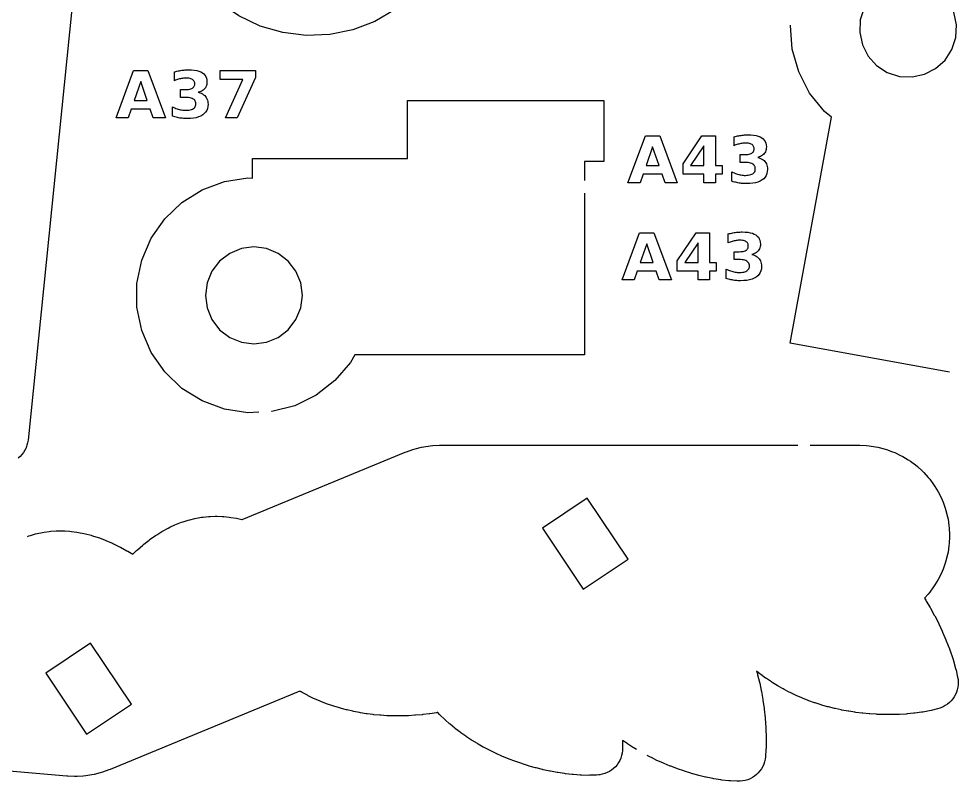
# Model space of a CAD drawing. Header units: millimetres. Extents: x 3 to 297, y 5 to 295.
# Drawn here: x 59.85 to 108.38, y 8.9 to 48.29 of the extents above; entities that cross this region are included whole.
import ezdxf

# ---------------------------------------------------------------- set-up
doc = ezdxf.new("R2010")
doc.units = ezdxf.units.MM
doc.layers.add('CUT', color=1, linetype='CONTINUOUS')
doc.layers.add('ENGRAVE', color=5, linetype='CONTINUOUS')

msp = doc.modelspace()

# ---------------------------------------------------------------- linework, layer by layer
at = {"layer": 'CUT', "color": 1}
for points in [[(63.9299, 62.0633), (60.3307, 26.5209), (60.3103, 26.387), (60.2763, 26.2541), (60.2292, 26.1252), (60.1694, 26.0017), (60.0977, 25.8847), (60.0146, 25.7754), (59.9211, 25.675), (59.818, 25.5844)], [(81.3405, 50.8991), (81.056, 50.4492), (80.2476, 49.5367), (79.3032, 48.7657), (78.2475, 48.1561), (77.1076, 47.7238), (75.9131, 47.48), (74.695, 47.4309), (73.4848, 47.5778), (72.3138, 47.917), (71.2124, 48.4396), (70.2091, 49.1322), (69.3298, 49.9767), (68.5975, 50.9513), (68.0309, 52.0308), (67.6449, 53.1871), (67.4493, 54.3904), (67.4493, 55.6096), (67.6449, 56.8129), (68.0309, 57.9692), (68.2511, 58.3887)], [(103.5216, 48.8525), (103.3214, 48.2297), (103.2891, 47.5763), (103.4271, 46.9368), (103.726, 46.3548), (104.1652, 45.87), (104.715, 45.5153), (105.3378, 45.3151), (105.9913, 45.2829), (105.9913, 45.2829), (106.6308, 45.4209), (107.2127, 45.7197), (107.6976, 46.159), (108.0522, 46.7088), (108.2524, 47.3316), (108.2846, 47.985), (108.1466, 48.6245)], [(107.9211, 30.0361), (99.7021, 31.533), (101.8288, 43.2098), (101.4789, 43.4968), (100.7047, 44.4516), (100.1386, 45.5428), (99.8038, 46.7256), (99.7139, 47.9516), (99.716, 47.9679)], [(72.2544, 27.9609), (71.6923, 27.9324), (70.4772, 28.1186), (69.3244, 28.5455), (68.2812, 29.1957), (67.3903, 30.0427), (66.688, 31.0516), (66.2032, 32.1813), (65.9558, 33.3854), (65.9558, 34.6146), (66.2032, 35.8187), (66.688, 36.9484), (67.3903, 37.9573), (68.2812, 38.8043), (69.3244, 39.4545), (70.4772, 39.8814), (71.6923, 40.0676), (71.925, 40.0558), (71.925, 41.075), (79.925, 41.075), (79.925, 44.075), (90.075, 44.075), (90.075, 40.925), (89.075, 40.925), (89.075, 39.9291)], [(89.075, 39.2791), (89.075, 30.925), (77.2061, 30.925), (76.9865, 30.5293), (76.1857, 29.5966), (75.2137, 28.8442), (74.11, 28.3028), (72.92, 27.9947), (72.9036, 27.9938)], [(60.312, 21.5516), (60.3754, 21.5743), (60.4605, 21.6015), (60.7215, 21.6754), (60.8103, 21.6974), (61.0704, 21.7522), (61.1617, 21.7681), (61.4221, 21.8044), (61.5145, 21.814), (61.7766, 21.8321), (61.8685, 21.8352), (62.1337, 21.8352), (62.2237, 21.8322), (62.4934, 21.8141), (62.5801, 21.8054), (62.8553, 21.7687), (62.9378, 21.7551), (63.2193, 21.6995), (63.2967, 21.6818), (63.5851, 21.6068), (63.6571, 21.586), (63.9525, 21.4912), (64.0189, 21.468), (64.3215, 21.353), (64.3822, 21.3282), (64.6917, 21.193), (64.7472, 21.1672), (65.0633, 21.0115), (65.1138, 20.9852), (65.4361, 20.809), (65.4822, 20.7826), (65.7418, 20.6269), (65.9421, 20.8186), (65.9887, 20.8611), (66.2633, 21.1001), (66.3146, 21.1426), (66.5873, 21.3571), (66.6438, 21.3992), (66.9141, 21.5896), (66.9764, 21.6309), (67.244, 21.7979), (67.312, 21.8376), (67.5769, 21.982), (67.6508, 22.0193), (67.913, 22.1419), (67.9924, 22.1759), (68.2525, 22.2775), (68.3367, 22.3072), (68.5954, 22.3888), (68.6836, 22.4134), (68.9419, 22.4759), (69.0327, 22.4945), (69.2919, 22.5384), (69.384, 22.5508), (69.6454, 22.5766), (69.7372, 22.5825), (70.0024, 22.5904), (70.0924, 22.59), (70.3625, 22.5798), (70.4494, 22.5737), (70.7256, 22.5452), (70.8084, 22.5341), (71.0914, 22.4868), (71.1694, 22.4714), (71.3682, 22.426), (71.3792, 22.424), (71.3899, 22.4278), (79.814, 25.8966), (79.875, 25.9199), (80.2109, 26.0394), (80.3359, 26.0771), (80.6519, 26.1558), (80.7799, 26.1812), (81.1021, 26.2287), (81.232, 26.2414), (81.5881, 26.2588), (81.6534, 26.2604), (100.0883, 26.2604)], [(100.7383, 26.2604), (103.2249, 26.2604), (103.2905, 26.2588), (103.6485, 26.2412), (103.7791, 26.2283), (104.1029, 26.1803), (104.2317, 26.1547), (104.5492, 26.0751), (104.6748, 26.037), (104.9831, 25.9267), (105.1043, 25.8765), (105.4003, 25.7365), (105.516, 25.6747), (105.7968, 25.5064), (105.906, 25.4334), (106.1689, 25.2384), (106.2704, 25.1552), (106.513, 24.9353), (106.6058, 24.8425), (106.8256, 24.5999), (106.9089, 24.4985), (107.1039, 24.2355), (107.1768, 24.1264), (107.3451, 23.8456), (107.407, 23.7298), (107.547, 23.4339), (107.5972, 23.3126), (107.7075, 23.0044), (107.7456, 22.8788), (107.8252, 22.5612), (107.8508, 22.4325), (107.8988, 22.1086), (107.9117, 21.978), (107.9277, 21.651), (107.9277, 21.5198), (107.9117, 21.1928), (107.8988, 21.0621), (107.8508, 20.7383), (107.8252, 20.6096), (107.7456, 20.292), (107.7075, 20.1664), (107.5972, 19.8582), (107.547, 19.7369), (107.407, 19.441), (107.3451, 19.3252), (107.1768, 19.0444), (107.1039, 18.9353), (106.9089, 18.6723), (106.8256, 18.5709), (106.6313, 18.3564), (106.7018, 18.2491), (106.7301, 18.2041), (106.9271, 17.8765), (106.952, 17.8333), (107.1439, 17.4856), (107.166, 17.4438), (107.3523, 17.0763), (107.3721, 17.0354), (107.5519, 16.6484), (107.5702, 16.6074), (107.7425, 16.2012), (107.7598, 16.1584), (107.9232, 15.7333), (107.9403, 15.6859), (108.092, 15.242), (108.1103, 15.1842), (108.2447, 14.7232), (108.2662, 14.6396), (108.3458, 14.2824), (108.368, 14.1539), (108.3779, 14.022), (108.3751, 13.8898), (108.3596, 13.7584), (108.3316, 13.6292), (108.2912, 13.5033), (108.239, 13.3818), (108.1753, 13.2659), (108.1008, 13.1566), (108.0161, 13.055), (107.9221, 12.962), (107.8196, 12.8785), (107.7095, 12.8052), (107.5929, 12.7428), (107.4725, 12.6926), (107.4343, 12.6788), (107.3104, 12.6407), (106.981, 12.5566), (106.897, 12.5381), (106.553, 12.4734), (106.4878, 12.4628), (106.1395, 12.4151), (106.0847, 12.4087), (105.7361, 12.3755), (105.6876, 12.3717), (105.3405, 12.3513), (105.2961, 12.3494), (104.9516, 12.3407), (104.9096, 12.3402), (104.5684, 12.3423), (104.528, 12.3431), (104.1905, 12.3553), (104.151, 12.3573), (103.8175, 12.3793), (103.7784, 12.3824), (103.4492, 12.4138), (103.4103, 12.4181), (103.0855, 12.4587), (103.0464, 12.4641), (102.7262, 12.5138), (102.6869, 12.5205), (102.3714, 12.5791), (102.3316, 12.5871), (102.021, 12.6547), (101.9807, 12.6641), (101.6749, 12.7405), (101.6342, 12.7514), (101.3333, 12.8368), (101.2921, 12.8492), (100.9962, 12.9436), (100.9545, 12.9577), (100.6636, 13.0611), (100.6215, 13.0769), (100.3356, 13.1895), (100.2931, 13.2071), (100.0124, 13.3291), (99.9696, 13.3486), (99.6939, 13.48), (99.651, 13.5014), (99.3803, 13.6426), (99.3374, 13.666), (99.0718, 13.817), (99.029, 13.8425), (98.7685, 14.0038), (98.7258, 14.0314), (98.4706, 14.2032), (98.4282, 14.233), (98.1783, 14.4158), (98.1362, 14.4478), (97.9635, 14.5849), (98.005, 14.4432), (98.0189, 14.3919), (98.1117, 14.0211), (98.1229, 13.9725), (98.2048, 13.5839), (98.2137, 13.5375), (98.2844, 13.1316), (98.2915, 13.0867), (98.3504, 12.6641), (98.3558, 12.6194), (98.402, 12.1807), (98.406, 12.1347), (98.4381, 11.6804), (98.4406, 11.6301), (98.456, 11.1612), (98.4566, 11.1006), (98.4505, 10.6205), (98.4466, 10.5342), (98.4184, 10.1693), (98.4021, 10.0399), (98.373, 9.9109), (98.3317, 9.7853), (98.2785, 9.6642), (98.2139, 9.5488), (98.1385, 9.4401), (98.0531, 9.3392), (97.9583, 9.2469), (97.8551, 9.1642), (97.7445, 9.0918), (97.6274, 9.0303), (97.5049, 8.9804), (97.3782, 8.9425), (97.2484, 8.9169), (97.1186, 8.9041), (97.0781, 8.902), (96.9485, 8.9018), (96.6088, 8.9176), (96.5232, 8.9244), (96.1752, 8.9631), (96.1098, 8.972), (95.7627, 9.0281), (95.7085, 9.038), (95.3653, 9.1081), (95.3179, 9.1186), (94.98, 9.2005), (94.9369, 9.2117), (94.6049, 9.304), (94.5646, 9.3158), (94.2389, 9.4175), (94.2005, 9.4301), (93.8813, 9.5403), (93.8441, 9.5538), (93.5316, 9.6722), (93.4951, 9.6867), (93.1895, 9.8128), (93.1535, 9.8283), (92.8547, 9.962), (92.8189, 9.9787), (92.5273, 10.1197), (92.4916, 10.1377), (92.3195, 10.2273)], [(91.7525, 10.5448), (91.5881, 10.6438), (91.5523, 10.6661), (91.2895, 10.8356), (91.2537, 10.8596), (91.0397, 11.0076), (91.0409, 10.9783), (91.0449, 10.6124), (91.0401, 10.4821), (91.0225, 10.351), (90.9924, 10.2222), (90.9501, 10.0969), (90.8959, 9.9763), (90.8304, 9.8614), (90.7542, 9.7533), (90.6679, 9.6531), (90.5724, 9.5616), (90.4686, 9.4797), (90.3573, 9.4082), (90.2397, 9.3477), (90.1169, 9.2987), (89.9899, 9.2618), (89.8617, 9.2376), (89.8215, 9.232), (89.6924, 9.2203), (89.3527, 9.2062), (89.2667, 9.2054), (88.9167, 9.2133), (88.8508, 9.2164), (88.5001, 9.2417), (88.4453, 9.2468), (88.0973, 9.2864), (88.0491, 9.2927), (87.7053, 9.3445), (87.6614, 9.3519), (87.3225, 9.4145), (87.2814, 9.4228), (86.948, 9.4953), (86.9086, 9.5045), (86.5809, 9.5863), (86.5427, 9.5964), (86.2209, 9.6868), (86.1834, 9.698), (85.8678, 9.7968), (85.8305, 9.809), (85.5212, 9.9159), (85.4841, 9.9293), (85.1811, 10.0441), (85.1439, 10.0588), (84.8474, 10.1814), (84.8102, 10.1975), (84.5202, 10.3278), (84.4828, 10.3454), (84.1994, 10.4834), (84.1618, 10.5025), (83.8851, 10.6482), (83.8473, 10.6689), (83.5773, 10.8224), (83.5394, 10.8448), (83.2762, 11.0062), (83.2383, 11.0304), (82.9819, 11.1996), (82.944, 11.2256), (82.6945, 11.403), (82.6567, 11.4309), (82.4141, 11.6165), (82.3765, 11.6463), (82.1409, 11.8404), (82.1038, 11.8722), (81.8752, 12.0749), (81.8385, 12.1087), (81.6171, 12.3204), (81.581, 12.3562), (81.4922, 12.4478), (81.467, 12.4433), (81.4271, 12.4367), (81.0931, 12.3871), (81.0538, 12.3819), (80.722, 12.3426), (80.683, 12.3386), (80.3536, 12.3094), (80.3145, 12.3065), (79.9878, 12.2871), (79.9483, 12.2854), (79.6245, 12.2758), (79.5845, 12.2752), (79.2637, 12.2753), (79.2231, 12.2759), (78.9053, 12.2856), (78.864, 12.2875), (78.5494, 12.3069), (78.5074, 12.3102), (78.196, 12.3392), (78.1532, 12.3439), (77.8451, 12.3827), (77.8015, 12.389), (77.4966, 12.4376), (77.4523, 12.4454), (77.1507, 12.504), (77.1057, 12.5136), (76.8074, 12.5822), (76.7618, 12.5936), (76.4667, 12.6725), (76.4207, 12.6857), (76.1288, 12.7751), (76.0823, 12.7903), (75.7936, 12.8904), (75.7468, 12.9076), (75.4613, 13.0187), (75.4143, 13.038), (75.132, 13.1604), (75.0849, 13.1819), (74.8058, 13.316), (74.7586, 13.3398), (74.4829, 13.486), (74.4356, 13.5123), (74.3773, 13.5463), (64.5706, 9.5082), (64.511, 9.4853), (64.1828, 9.3682), (64.0606, 9.331), (63.752, 9.2531), (63.6268, 9.2278), (63.3121, 9.1796), (63.1852, 9.1663), (62.8673, 9.1483), (62.7397, 9.1472), (62.3914, 9.1608), (62.3277, 9.1648), (43.2515, 10.8237)]]:
    msp.add_lwpolyline(points, dxfattribs=at)
for points in [[(74.4207, 34.6486), (74.1703, 35.253), (73.7721, 35.7721), (73.253, 36.1703), (72.6486, 36.4207), (72, 36.5061), (71.3514, 36.4207), (70.747, 36.1703), (70.2279, 35.7721), (69.8297, 35.253), (69.5793, 34.6486), (69.4939, 34), (69.5793, 33.3514), (69.8297, 32.747), (70.2279, 32.2279), (70.747, 31.8297), (71.3514, 31.5793), (72, 31.4939), (72.6486, 31.5793), (73.253, 31.8297), (73.7721, 32.2279), (74.1703, 32.747), (74.4207, 33.3514), (74.5061, 34), (74.4207, 34.6486)], [(86.8991, 21.9723), (89.0014, 18.8188), (91.3229, 20.3665), (89.2206, 23.5199), (86.8991, 21.9723)], [(61.2442, 14.4839), (63.3466, 11.3304), (65.668, 12.878), (63.5657, 16.0315), (61.2442, 14.4839)]]:
    msp.add_lwpolyline(points, close=True, dxfattribs=at)
at = {"layer": 'ENGRAVE', "color": 5}
for points in [[(69.2062, 44.4682), (69.2783, 44.4392), (69.3438, 44.4051), (69.4028, 44.3657), (69.4552, 44.3212), (69.5011, 44.2714), (69.5401, 44.2167), (69.572, 44.1572), (69.5969, 44.093), (69.6146, 44.024), (69.6253, 43.9503), (69.6288, 43.8718), (69.6211, 43.7562), (69.5981, 43.6502), (69.5597, 43.5538), (69.5058, 43.4671), (69.4367, 43.39), (69.3521, 43.3225), (69.2528, 43.2651), (69.1395, 43.2181), (69.012, 43.1815), (68.8704, 43.1554), (68.7147, 43.1397), (68.5448, 43.1345), (68.4824, 43.1354), (68.42, 43.1379), (68.3575, 43.142), (68.2949, 43.1479), (68.2323, 43.1554), (68.1697, 43.1646), (68.1071, 43.1755), (68.0448, 43.188), (67.9827, 43.2023), (67.9208, 43.2182), (67.8592, 43.2357), (67.7978, 43.255), (67.7978, 43.7384), (67.8563, 43.7103), (67.9147, 43.6846), (67.9729, 43.6613), (68.0311, 43.6403), (68.089, 43.6218), (68.1469, 43.6057), (68.2045, 43.592), (68.2618, 43.5808), (68.3188, 43.5721), (68.3755, 43.5659), (68.4318, 43.5622), (68.4879, 43.561), (68.5676, 43.5633), (68.641, 43.5705), (68.7078, 43.5825), (68.7682, 43.5993), (68.8221, 43.6209), (68.8695, 43.6472), (68.9101, 43.678), (68.9432, 43.713), (68.969, 43.7522), (68.9875, 43.7955), (68.9985, 43.843), (69.0022, 43.8946), (68.9984, 43.9477), (68.9871, 43.9963), (68.9682, 44.0405), (68.9418, 44.0802), (68.9078, 44.1154), (68.8663, 44.1461), (68.8174, 44.1722), (68.7613, 44.1935), (68.698, 44.2102), (68.6276, 44.222), (68.5499, 44.2291), (68.4651, 44.2315), (68.2144, 44.2315), (68.2144, 44.6352), (68.4781, 44.6352), (68.5534, 44.6372), (68.6221, 44.6434), (68.684, 44.6537), (68.7392, 44.6681), (68.7878, 44.6866), (68.8297, 44.7092), (68.865, 44.7361), (68.8939, 44.7672), (68.9163, 44.8026), (68.9324, 44.8423), (68.942, 44.8863), (68.9452, 44.9346), (68.9421, 44.9795), (68.9328, 45.0209), (68.9172, 45.0588), (68.8953, 45.0931), (68.8672, 45.1239), (68.8329, 45.1511), (68.7929, 45.1745), (68.7477, 45.1936), (68.6974, 45.2085), (68.642, 45.2191), (68.5813, 45.2255), (68.5155, 45.2276), (68.465, 45.2267), (68.4143, 45.2238), (68.3634, 45.2191), (68.3123, 45.2124), (68.261, 45.2039), (68.2096, 45.1934), (68.1581, 45.1811), (68.1067, 45.167), (68.0553, 45.1511), (68.0041, 45.1334), (67.953, 45.1139), (67.9019, 45.0925), (67.9019, 45.5515), (67.9637, 45.5681), (68.0253, 45.5833), (68.0867, 45.5971), (68.1479, 45.6094), (68.2089, 45.6202), (68.2698, 45.6296), (68.3304, 45.6376), (68.3906, 45.6441), (68.4504, 45.6492), (68.5099, 45.6528), (68.5691, 45.655), (68.6278, 45.6557), (68.7791, 45.6514), (68.9171, 45.6384), (69.0419, 45.6168), (69.1534, 45.5866), (69.2516, 45.5477), (69.3367, 45.5002), (69.4085, 45.4441), (69.4673, 45.3792), (69.5131, 45.3055), (69.5457, 45.2232), (69.5653, 45.1321), (69.5719, 45.0323), (69.5687, 44.9634), (69.5594, 44.8988), (69.5438, 44.8384), (69.5219, 44.7824), (69.4939, 44.7306), (69.4596, 44.6832), (69.4191, 44.6401), (69.3727, 44.6015), (69.3204, 44.5674), (69.2621, 44.5378), (69.1978, 44.5126), (69.1275, 44.4919), (69.2062, 44.4682)], [(64.878, 43.1817), (65.778, 45.6117), (66.5251, 45.6117), (67.4252, 43.1817), (66.7953, 43.1817), (66.6423, 43.6244), (65.6625, 43.6244), (65.5079, 43.1817), (64.878, 43.1817)], [(72.0815, 45.2585), (71.1342, 43.1817), (70.5239, 43.1817), (71.4207, 45.1511), (70.2504, 45.1511), (70.2504, 45.6117), (72.0815, 45.6117), (72.0815, 45.2585)], [(65.8187, 44.0753), (66.4844, 44.0753), (66.1524, 45.0421), (65.8187, 44.0753)], [(91.3204, 39.8211), (92.2205, 42.2511), (92.9676, 42.2511), (93.8676, 39.8211), (93.2377, 39.8211), (93.0848, 40.2638), (92.1049, 40.2638), (91.9503, 39.8211), (91.3204, 39.8211)], [(96.1836, 40.7179), (96.1836, 40.2638), (95.8369, 40.2638), (95.8369, 39.8211), (95.2445, 39.8211), (95.2445, 40.2638), (94.167, 40.2638), (94.167, 40.8009), (95.1403, 42.2511), (95.8369, 42.2511), (95.8369, 40.7179), (96.1836, 40.7179)], [(98.1013, 41.1075), (98.1734, 41.0786), (98.2389, 41.0444), (98.2979, 41.0051), (98.3503, 40.9605), (98.3962, 40.9108), (98.4352, 40.856), (98.4672, 40.7966), (98.492, 40.7323), (98.5098, 40.6634), (98.5204, 40.5896), (98.5239, 40.5112), (98.5163, 40.3956), (98.4932, 40.2896), (98.4548, 40.1932), (98.401, 40.1065), (98.3318, 40.0293), (98.2473, 39.9619), (98.148, 39.9044), (98.0346, 39.8574), (97.9071, 39.8209), (97.7655, 39.7948), (97.6098, 39.7791), (97.44, 39.7739), (97.3775, 39.7747), (97.3151, 39.7772), (97.2526, 39.7814), (97.19, 39.7873), (97.1274, 39.7948), (97.0648, 39.804), (97.0023, 39.8149), (96.9399, 39.8274), (96.8778, 39.8416), (96.816, 39.8575), (96.7543, 39.8751), (96.6929, 39.8943), (96.6929, 40.3777), (96.7514, 40.3496), (96.8098, 40.3239), (96.8681, 40.3006), (96.9262, 40.2797), (96.9842, 40.2612), (97.042, 40.2451), (97.0996, 40.2314), (97.1569, 40.2202), (97.2139, 40.2115), (97.2706, 40.2053), (97.327, 40.2016), (97.383, 40.2003), (97.4628, 40.2027), (97.5361, 40.2099), (97.6029, 40.2219), (97.6633, 40.2387), (97.7172, 40.2602), (97.7647, 40.2866), (97.8052, 40.3174), (97.8384, 40.3524), (97.8642, 40.3916), (97.8826, 40.4349), (97.8936, 40.4823), (97.8973, 40.534), (97.8935, 40.5871), (97.8822, 40.6357), (97.8633, 40.6798), (97.8369, 40.7195), (97.8029, 40.7547), (97.7614, 40.7854), (97.7125, 40.8115), (97.6564, 40.8329), (97.5932, 40.8495), (97.5227, 40.8614), (97.445, 40.8685), (97.3602, 40.8709), (97.1096, 40.8709), (97.1096, 41.2745), (97.3732, 41.2745), (97.4486, 41.2766), (97.5172, 41.2828), (97.5791, 41.293), (97.6344, 41.3074), (97.6829, 41.326), (97.7248, 41.3486), (97.7601, 41.3754), (97.789, 41.4065), (97.8115, 41.442), (97.8275, 41.4817), (97.8371, 41.5257), (97.8404, 41.574), (97.8372, 41.6189), (97.8279, 41.6603), (97.8123, 41.6981), (97.7904, 41.7324), (97.7624, 41.7632), (97.728, 41.7905), (97.688, 41.8139), (97.6429, 41.833), (97.5926, 41.8479), (97.5371, 41.8585), (97.4764, 41.8649), (97.4107, 41.867), (97.3601, 41.866), (97.3094, 41.8632), (97.2585, 41.8584), (97.2074, 41.8518), (97.1561, 41.8432), (97.1047, 41.8328), (97.0532, 41.8205), (97.0018, 41.8064), (96.9505, 41.7905), (96.8992, 41.7728), (96.8481, 41.7532), (96.7971, 41.7319), (96.7971, 42.1909), (96.8588, 42.2075), (96.9204, 42.2227), (96.9818, 42.2364), (97.043, 42.2487), (97.104, 42.2596), (97.1649, 42.269), (97.2255, 42.277), (97.2857, 42.2835), (97.3456, 42.2885), (97.4051, 42.2921), (97.4642, 42.2943), (97.523, 42.295), (97.6742, 42.2907), (97.8122, 42.2778), (97.937, 42.2562), (98.0485, 42.226), (98.1468, 42.1871), (98.2318, 42.1396), (98.3037, 42.0834), (98.3625, 42.0185), (98.4082, 41.9449), (98.4408, 41.8625), (98.4604, 41.7715), (98.467, 41.6717), (98.4639, 41.6027), (98.4545, 41.5381), (98.4389, 41.4778), (98.4171, 41.4217), (98.389, 41.37), (98.3547, 41.3225), (98.3143, 41.2795), (98.2679, 41.2409), (98.2155, 41.2068), (98.1572, 41.1771), (98.0929, 41.152), (98.0226, 41.1313), (98.1013, 41.1075)], [(95.2445, 41.7351), (94.5576, 40.7179), (95.2445, 40.7179), (95.2445, 41.7351)], [(92.2612, 40.7146), (92.9269, 40.7146), (92.5948, 41.6814), (92.2612, 40.7146)], [(91.0163, 34.8039), (91.9163, 37.2339), (92.6634, 37.2339), (93.5635, 34.8039), (92.9336, 34.8039), (92.7806, 35.2466), (91.8008, 35.2466), (91.6462, 34.8039), (91.0163, 34.8039)], [(95.8794, 35.7007), (95.8794, 35.2466), (95.5327, 35.2466), (95.5327, 34.8039), (94.9403, 34.8039), (94.9403, 35.2466), (93.8628, 35.2466), (93.8628, 35.7837), (94.8361, 37.2339), (95.5327, 37.2339), (95.5327, 35.7007), (95.8794, 35.7007)], [(97.7971, 36.0903), (97.8692, 36.0614), (97.9348, 36.0272), (97.9937, 35.9878), (98.0462, 35.9433), (98.092, 35.8935), (98.1311, 35.8388), (98.163, 35.7793), (98.1878, 35.7151), (98.2056, 35.6461), (98.2162, 35.5724), (98.2198, 35.494), (98.2121, 35.3783), (98.189, 35.2723), (98.1506, 35.176), (98.0968, 35.0892), (98.0276, 35.0121), (97.9431, 34.9446), (97.8438, 34.8872), (97.7304, 34.8402), (97.6029, 34.8036), (97.4613, 34.7775), (97.3056, 34.7619), (97.1358, 34.7566), (97.0734, 34.7575), (97.0109, 34.76), (96.9484, 34.7642), (96.8859, 34.77), (96.8233, 34.7776), (96.7606, 34.7868), (96.6981, 34.7976), (96.6358, 34.8102), (96.5737, 34.8244), (96.5118, 34.8403), (96.4502, 34.8579), (96.3887, 34.8771), (96.3887, 35.3605), (96.4473, 35.3324), (96.5057, 35.3067), (96.5639, 35.2834), (96.622, 35.2625), (96.68, 35.244), (96.7379, 35.2278), (96.7955, 35.2142), (96.8528, 35.203), (96.9098, 35.1943), (96.9664, 35.1881), (97.0228, 35.1843), (97.0788, 35.1831), (97.1586, 35.1855), (97.2319, 35.1927), (97.2988, 35.2046), (97.3592, 35.2214), (97.4131, 35.243), (97.4605, 35.2693), (97.501, 35.3002), (97.5342, 35.3352), (97.56, 35.3743), (97.5784, 35.4176), (97.5895, 35.4651), (97.5932, 35.5167), (97.5894, 35.5698), (97.5781, 35.6185), (97.5592, 35.6626), (97.5328, 35.7023), (97.4988, 35.7375), (97.4573, 35.7682), (97.4084, 35.7943), (97.3523, 35.8157), (97.289, 35.8323), (97.2185, 35.8442), (97.1409, 35.8513), (97.0561, 35.8537), (96.8054, 35.8537), (96.8054, 36.2573), (97.0691, 36.2573), (97.1444, 36.2594), (97.213, 36.2655), (97.275, 36.2758), (97.3302, 36.2902), (97.3788, 36.3087), (97.4206, 36.3314), (97.4559, 36.3582), (97.4848, 36.3893), (97.5073, 36.4247), (97.5234, 36.4645), (97.533, 36.5085), (97.5362, 36.5568), (97.5331, 36.6017), (97.5237, 36.643), (97.5081, 36.6809), (97.4863, 36.7152), (97.4582, 36.746), (97.4239, 36.7733), (97.3839, 36.7966), (97.3387, 36.8158), (97.2884, 36.8306), (97.2329, 36.8412), (97.1723, 36.8476), (97.1065, 36.8497), (97.056, 36.8488), (97.0052, 36.846), (96.9543, 36.8412), (96.9032, 36.8346), (96.852, 36.826), (96.8005, 36.8156), (96.749, 36.8033), (96.6976, 36.7892), (96.6463, 36.7733), (96.5951, 36.7555), (96.5439, 36.736), (96.4929, 36.7147), (96.4929, 37.1736), (96.5547, 37.1903), (96.6162, 37.2055), (96.6776, 37.2192), (96.7389, 37.2315), (96.7999, 37.2424), (96.8607, 37.2518), (96.9213, 37.2597), (96.9815, 37.2662), (97.0414, 37.2713), (97.1009, 37.2749), (97.16, 37.2771), (97.2188, 37.2778), (97.3701, 37.2735), (97.5081, 37.2605), (97.6328, 37.2389), (97.7444, 37.2087), (97.8426, 37.1699), (97.9276, 37.1224), (97.9995, 37.0662), (98.0583, 37.0013), (98.104, 36.9277), (98.1367, 36.8453), (98.1563, 36.7542), (98.1628, 36.6544), (98.1597, 36.5855), (98.1503, 36.5209), (98.1347, 36.4605), (98.1129, 36.4045), (98.0848, 36.3528), (98.0505, 36.3053), (98.0101, 36.2623), (97.9637, 36.2237), (97.9114, 36.1896), (97.853, 36.1599), (97.7887, 36.1348), (97.7185, 36.1141), (97.7971, 36.0903)], [(91.957, 35.6974), (92.6227, 35.6974), (92.2907, 36.6642), (91.957, 35.6974)], [(94.9403, 36.7179), (94.2535, 35.7007), (94.9403, 35.7007), (94.9403, 36.7179)]]:
    msp.add_lwpolyline(points, close=True, dxfattribs=at)

doc.saveas('drawing.dxf')
